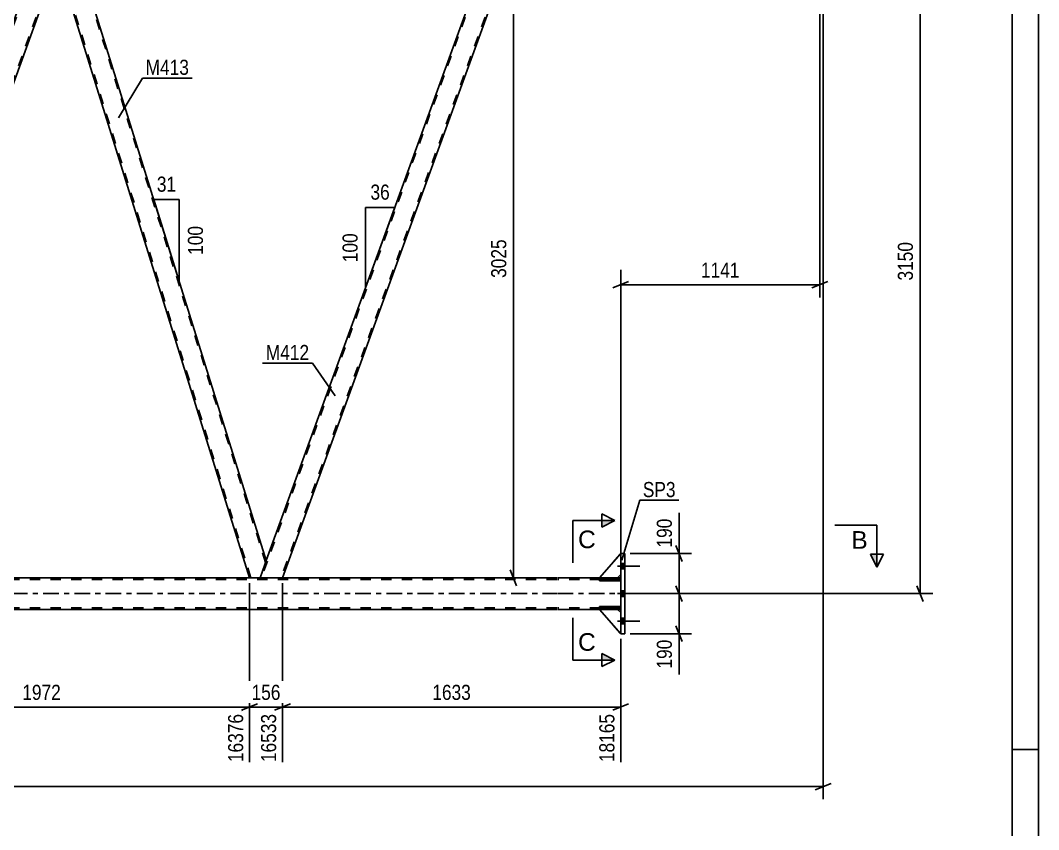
# Model space of a CAD drawing. Header units: millimetres. Extents: x 0 to 841, y 0 to 594.
# Drawn here: x 647.9 to 841, y 282.8 to 436.2 of the extents above; entities that cross this region are included whole.
import ezdxf

# ---------------------------------------------------------------- set-up
doc = ezdxf.new("R2010")
doc.units = ezdxf.units.MM
doc.linetypes.add('DXK_LINE_DOT2', pattern=[3.9198, 1.9599, -1.9599])
doc.linetypes.add('DXK_LINE_DOT3', pattern=[5.9187, 2.979, -0.9799, 0.9799, -0.9799])
doc.styles.add('Arial', font='arial.ttf', dxfattribs={"height": 0.2})
doc.styles.add('Arial Narrow', font='ARIALN.TTF', dxfattribs={"height": 0.2})

# ---------------------------------------------------------------- blocks, each defined once
blk = doc.blocks.new('Unknown-232924716-1133 - 28920')
at = {"color": 5, "linetype": 'Continuous'}
for p, q in [((841, 0), (841, 594)), ((836, 5), (836, 589)), ((841, 298), (836, 298))]:
    blk.add_line(p, q, dxfattribs=at)
blk = doc.blocks.new('Bolt-232924716-2337 - 2334')
at = {"linetype": 'Continuous'}
for points in [[(762.55, 332.22), (762.55, 333.26), (761.75, 333.26), (761.75, 332.22)], [(762.55, 332.22), (762.55, 333.26), (761.75, 333.26), (761.75, 332.22)], [(762.55, 332.22), (762.55, 333.26), (761.75, 333.26), (761.75, 332.22)], [(762.55, 327.02), (762.55, 328.06), (761.75, 328.06), (761.75, 327.02)], [(762.55, 327.02), (762.55, 328.06), (761.75, 328.06), (761.75, 327.02)], [(762.55, 321.82), (762.55, 322.86), (761.75, 322.86), (761.75, 321.82)], [(762.55, 321.82), (762.55, 322.86), (761.75, 322.86), (761.75, 321.82)], [(762.55, 321.82), (762.55, 322.86), (761.75, 322.86), (761.75, 321.82)]]:
    blk.add_hatch(color=1, dxfattribs=at).paths.add_polyline_path(points)
at = {"color": 1, "linetype": 'Continuous'}
for p, q in [((761.15, 332.74), (765.35, 332.74)), ((761.15, 332.74), (765.35, 332.74)), ((761.15, 332.74), (765.35, 332.74)), ((761.75, 333.26), (762.55, 333.26)), ((761.75, 333.26), (762.55, 333.26)), ((761.75, 333.26), (762.55, 333.26)), ((761.75, 332.22), (762.55, 332.22)), ((761.75, 332.22), (762.55, 332.22)), ((761.75, 332.22), (762.55, 332.22)), ((761.15, 327.54), (765.35, 327.54)), ((761.15, 327.54), (765.35, 327.54)), ((761.75, 328.06), (762.55, 328.06)), ((761.75, 328.06), (762.55, 328.06)), ((761.75, 327.02), (762.55, 327.02)), ((761.75, 327.02), (762.55, 327.02)), ((761.75, 322.86), (762.55, 322.86)), ((761.75, 322.86), (762.55, 322.86)), ((761.75, 322.86), (762.55, 322.86)), ((761.15, 322.34), (765.35, 322.34)), ((761.15, 322.34), (765.35, 322.34)), ((761.15, 322.34), (765.35, 322.34)), ((761.75, 321.82), (762.55, 321.82)), ((761.75, 321.82), (762.55, 321.82)), ((761.75, 321.82), (762.55, 321.82))]:
    blk.add_line(p, q, dxfattribs=at)
blk = doc.blocks.new('Part-232924716-2422 - 2334')
at = {"color": 7, "linetype": 'DXK_LINE_DOT2'}
for p, q in [((749.65, 330.22), (78.1, 330.22)), ((761.75, 330.22), (749.75, 330.22)), ((761.15, 330.54), (757.75, 330.54)), ((761.75, 330.54), (761.75, 324.54)), ((749.65, 324.86), (78.1, 324.86)), ((761.75, 324.86), (749.75, 324.86)), ((761.15, 324.54), (757.75, 324.54))]:
    blk.add_line(p, q, dxfattribs=at)
at = {"color": 2, "linetype": 'Continuous'}
for p, q in [((749.65, 330.54), (616.85, 330.54)), ((757.75, 330.54), (749.75, 330.54)), ((761.75, 330.54), (761.15, 330.54)), ((749.65, 324.54), (616.85, 324.54)), ((757.75, 324.54), (749.75, 324.54)), ((761.75, 324.54), (761.15, 324.54))]:
    blk.add_line(p, q, dxfattribs=at)
at = {"color": 7, "linetype": 'DXK_LINE_DOT3'}
for p, q in [((78.1, 327.54), (749.65, 327.54)), ((749.75, 327.54), (761.75, 327.54))]:
    blk.add_line(p, q, dxfattribs=at)
blk = doc.blocks.new('Part-232924716-2361 - 2334')
at = {"color": 2, "linetype": 'Continuous'}
for p, q in [((761.15, 324.54), (757.75, 324.54)), ((757.75, 324.54), (761.75, 319.94)), ((761.75, 323.94), (761.15, 324.54))]:
    blk.add_line(p, q, dxfattribs=at)
at = {"color": 7, "linetype": 'DXK_LINE_DOT2'}
blk.add_line((761.75, 319.94), (761.75, 323.94), dxfattribs=at)
blk = doc.blocks.new('Part-232924716-2426 - 2334')
at = {"color": 7, "linetype": 'DXK_LINE_DOT2'}
for p, q in [((761.75, 325.1), (757.75, 325.1)), ((757.75, 325.1), (757.75, 324.78)), ((757.75, 324.78), (761.75, 324.78)), ((761.15, 324.78), (761.15, 325.1)), ((761.75, 324.78), (761.75, 325.1))]:
    blk.add_line(p, q, dxfattribs=at)
blk = doc.blocks.new('Part-232924716-2427 - 2334')
at = {"color": 7, "linetype": 'DXK_LINE_DOT2'}
for p, q in [((761.75, 330.3), (757.75, 330.3)), ((757.75, 330.3), (757.75, 329.98)), ((761.15, 329.98), (761.15, 330.3)), ((761.75, 329.98), (761.75, 330.3)), ((757.75, 329.98), (761.75, 329.98))]:
    blk.add_line(p, q, dxfattribs=at)
blk = doc.blocks.new('Part-232924716-2428 - 2334')
at = {"color": 2, "linetype": 'Continuous'}
for p, q in [((757.75, 324.78), (757.75, 325.1)), ((757.75, 325.1), (761.75, 325.1)), ((761.75, 324.78), (757.75, 324.78)), ((761.75, 325.1), (761.75, 324.78))]:
    blk.add_line(p, q, dxfattribs=at)
at = {"color": 7, "linetype": 'DXK_LINE_DOT2'}
blk.add_line((761.15, 324.78), (761.15, 325.1), dxfattribs=at)
blk = doc.blocks.new('Part-232924716-2394 - 2334')
at = {"color": 7, "linetype": 'DXK_LINE_DOT2'}
for p, q in [((761.15, 324.54), (757.75, 324.54)), ((757.75, 324.54), (761.75, 319.94)), ((761.75, 323.94), (761.15, 324.54)), ((761.75, 319.94), (761.75, 323.94))]:
    blk.add_line(p, q, dxfattribs=at)
blk = doc.blocks.new('Part-232924716-2433 - 2334')
at = {"color": 7, "linetype": 'DXK_LINE_DOT2'}
for p, q in [((737.64, 451.54), (693.6, 330.54)), ((741.39, 451.54), (697.35, 330.54)), ((694.53, 333.79), (693.35, 330.54))]:
    blk.add_line(p, q, dxfattribs=at)
at = {"color": 2, "linetype": 'Continuous'}
for p, q in [((737.39, 451.54), (694.53, 333.79)), ((741.65, 451.54), (697.6, 330.54)), ((737.39, 451.54), (741.65, 451.54)), ((697.57, 330.54), (693.35, 330.54)), ((697.6, 330.54), (697.57, 330.54))]:
    blk.add_line(p, q, dxfattribs=at)
blk = doc.blocks.new('Part-232924716-2438 - 2334')
at = {"color": 2, "linetype": 'Continuous'}
for p, q in [((656.51, 451.54), (654.96, 447.29)), ((657.83, 451.54), (656.51, 451.54)), ((694.53, 333.79), (657.83, 451.54)), ((654.96, 447.29), (691.35, 330.54)), ((694.26, 333.05), (693.35, 330.54)), ((694.53, 333.79), (694.26, 333.05))]:
    blk.add_line(p, q, dxfattribs=at)
at = {"color": 7, "linetype": 'DXK_LINE_DOT2'}
for p, q in [((694.4, 333.42), (657.58, 451.54)), ((691.61, 330.54), (655.1, 447.66)), ((694.51, 333.73), (694.26, 333.05)), ((693.35, 330.54), (691.35, 330.54))]:
    blk.add_line(p, q, dxfattribs=at)
blk = doc.blocks.new('Part-232924716-2443 - 2334')
at = {"color": 7, "linetype": 'DXK_LINE_DOT2'}
for p, q in [((652.51, 451.54), (608.47, 330.54)), ((656.25, 451.54), (612.21, 330.54)), ((609.89, 335.14), (608.21, 330.54)), ((614.15, 335.14), (612.47, 330.54)), ((612.47, 330.54), (608.21, 330.54))]:
    blk.add_line(p, q, dxfattribs=at)
at = {"color": 2, "linetype": 'Continuous'}
for p, q in [((652.25, 451.54), (609.89, 335.14)), ((656.51, 451.54), (614.15, 335.14)), ((652.25, 451.54), (656.51, 451.54))]:
    blk.add_line(p, q, dxfattribs=at)
blk = doc.blocks.new('Part-232924716-2492 - 2334')
at = {"color": 2, "linetype": 'Continuous'}
for p, q in [((761.75, 319.94), (761.75, 335.14)), ((761.75, 335.14), (762.55, 335.14)), ((762.55, 335.14), (762.55, 319.94)), ((762.55, 319.94), (761.75, 319.94))]:
    blk.add_line(p, q, dxfattribs=at)
blk = doc.blocks.new('Part-232924716-2545 - 2334')
at = {"color": 2, "linetype": 'Continuous'}
for p, q in [((757.75, 329.98), (757.75, 330.3)), ((757.75, 330.3), (761.75, 330.3)), ((761.75, 330.3), (761.75, 329.98)), ((761.75, 329.98), (757.75, 329.98))]:
    blk.add_line(p, q, dxfattribs=at)
at = {"color": 7, "linetype": 'DXK_LINE_DOT2'}
blk.add_line((761.15, 329.98), (761.15, 330.3), dxfattribs=at)
blk = doc.blocks.new('Part-232924716-2546 - 2334')
at = {"color": 7, "linetype": 'DXK_LINE_DOT2'}
for p, q in [((757.75, 330.54), (761.75, 335.14)), ((761.75, 335.14), (761.75, 331.14)), ((761.15, 330.54), (757.75, 330.54)), ((761.75, 331.14), (761.15, 330.54))]:
    blk.add_line(p, q, dxfattribs=at)
blk = doc.blocks.new('Part-232924716-2547 - 2334')
at = {"color": 2, "linetype": 'Continuous'}
for p, q in [((757.75, 330.54), (761.75, 335.14)), ((761.15, 330.54), (757.75, 330.54)), ((761.75, 331.14), (761.15, 330.54))]:
    blk.add_line(p, q, dxfattribs=at)
at = {"color": 7, "linetype": 'DXK_LINE_DOT2'}
blk.add_line((761.75, 331.14), (761.75, 335.14), dxfattribs=at)
blk = doc.blocks.new('StraightDimension-232924716-2721 - 2334')
at = {"color": 7, "linetype": 'Continuous'}
for p, q in [((799.5, 450.54), (799.5, 383.68)), ((761.75, 331.54), (761.75, 388.93)), ((763.25, 386.68), (760.25, 385.48)), ((798, 385.48), (801, 386.68)), ((761.75, 386.08), (799.5, 386.08))]:
    blk.add_line(p, q, dxfattribs=at)
at = {"color": 0}
blk.add_wipeout([(784.88, 386.83), (784.88, 391.03), (776.36, 391.03), (776.36, 386.83)], dxfattribs=at)
at = {"color": 3, "style": 'Arial Narrow'}
blk.add_text('1141', height=2.863, dxfattribs=at).set_placement((776.96, 387.43))
blk = doc.blocks.new('StraightDimension-232924716-2999 - 2334')
at = {"color": 7, "linetype": 'Continuous'}
for p, q in [((800.14, 446.04), (800.14, 288.57)), ((65.2, 290.97), (800.14, 290.97)), ((798.64, 290.37), (801.64, 291.57))]:
    blk.add_line(p, q, dxfattribs=at)
blk = doc.blocks.new('StraightDimension-232924716-2660 - 2334')
at = {"color": 7, "linetype": 'Continuous'}
for p, q in [((819.11, 452.04), (817.91, 455.04)), ((801.14, 453.54), (820.91, 453.54)), ((818.51, 327.54), (818.51, 453.54)), ((817.91, 329.04), (819.11, 326.04)), ((763.55, 327.54), (820.91, 327.54))]:
    blk.add_line(p, q, dxfattribs=at)
at = {"color": 0}
blk.add_wipeout([(817.76, 394.8), (813.56, 394.8), (813.56, 386.28), (817.76, 386.28)], dxfattribs=at)
at = {"color": 3, "style": 'Arial Narrow'}
blk.add_text('3150', height=2.863, rotation=90.0002, dxfattribs=at).set_placement((817.16, 386.88))
blk = doc.blocks.new('StraightDimension-232924716-7799 - 2334')
at = {"color": 7, "linetype": 'Continuous'}
for p, q in [((612.47, 329.54), (612.47, 295.6)), ((691.35, 329.54), (691.35, 295.6)), ((613.97, 306.64), (610.97, 305.44)), ((612.47, 306.04), (691.35, 306.04)), ((689.85, 305.44), (692.85, 306.64))]:
    blk.add_line(p, q, dxfattribs=at)
at = {"color": 0}
blk.add_wipeout([(656.17, 306.79), (656.17, 310.99), (647.66, 310.99), (647.66, 306.79)], dxfattribs=at)
at = {"color": 0, "linetype": 'Continuous'}
blk.add_wipeout([(690.75, 305.34), (686.55, 305.34), (686.55, 295), (690.75, 295)], dxfattribs=at)
at = {"color": 3, "style": 'Arial Narrow'}
blk.add_text('1972', height=2.863, dxfattribs=at).set_placement((648.26, 307.39))
at = {"color": 3, "linetype": 'Continuous', "style": 'Arial Narrow'}
blk.add_text('16376', height=2.863, rotation=90.0002, dxfattribs=at).set_placement((690.15, 295.6))
blk = doc.blocks.new('StraightDimension-232924716-2689 - 2334')
at = {"color": 7, "linetype": 'Continuous'}
for p, q in [((741.99, 450.04), (740.79, 453.04)), ((748.7, 451.54), (738.54, 451.54)), ((741.39, 330.54), (741.39, 451.54)), ((740.79, 332.04), (741.99, 329.04)), ((740.94, 330.54), (743.79, 330.54))]:
    blk.add_line(p, q, dxfattribs=at)
at = {"color": 0}
blk.add_wipeout([(740.64, 395.3), (736.44, 395.3), (736.44, 386.78), (740.64, 386.78)], dxfattribs=at)
at = {"color": 3, "style": 'Arial Narrow'}
blk.add_text('3025', height=2.863, rotation=90.0002, dxfattribs=at).set_placement((740.04, 387.38))
blk = doc.blocks.new('StraightDimension-232924716-7776 - 2334')
at = {"color": 7, "linetype": 'Continuous'}
for p, q in [((772.2, 336.64), (773.4, 333.64)), ((763.55, 335.14), (775.2, 335.14)), ((772.8, 327.54), (772.8, 335.14)), ((773.4, 326.04), (772.2, 329.04)), ((763.55, 327.54), (775.2, 327.54))]:
    blk.add_line(p, q, dxfattribs=at)
at = {"color": 0}
blk.add_wipeout([(772.05, 342.35), (767.85, 342.35), (767.85, 335.67), (772.05, 335.67)], dxfattribs=at)
at = {"color": 7, "linetype": 'Continuous'}
blk.add_line((772.8, 335.14), (772.8, 342.88), dxfattribs=at)
blk.add_line((772.8, 335.14), (772.8, 342.88), dxfattribs=at)
at = {"color": 3, "style": 'Arial Narrow'}
blk.add_text('190', height=2.863, rotation=90.0002, dxfattribs=at).set_placement((771.45, 336.27))
blk = doc.blocks.new('StraightDimension-232924716-7797 - 2334')
at = {"color": 7, "linetype": 'Continuous'}
for p, q in [((697.6, 329.54), (697.6, 295.6)), ((761.75, 318.94), (761.75, 295.6)), ((699.1, 306.64), (696.1, 305.44)), ((697.6, 306.04), (761.75, 306.04)), ((760.25, 305.44), (763.25, 306.64))]:
    blk.add_line(p, q, dxfattribs=at)
at = {"color": 0}
blk.add_wipeout([(733.93, 306.79), (733.93, 310.99), (725.42, 310.99), (725.42, 306.79)], dxfattribs=at)
at = {"color": 0, "linetype": 'Continuous'}
blk.add_wipeout([(761.15, 305.34), (756.95, 305.34), (756.95, 295), (761.15, 295)], dxfattribs=at)
at = {"color": 3, "style": 'Arial Narrow'}
blk.add_text('1633', height=2.863, dxfattribs=at).set_placement((726.02, 307.39))
at = {"color": 3, "linetype": 'Continuous', "style": 'Arial Narrow'}
blk.add_text('18165', height=2.863, rotation=90.0002, dxfattribs=at).set_placement((760.55, 295.6))
blk = doc.blocks.new('AngleDimension-232924716-3191 - 2334')
at = {"color": 7, "linetype": 'Continuous'}
for p, q in [((674.68, 397.49), (673.2, 402.22)), ((678.02, 402.22), (673.2, 402.22)), ((678.02, 386.76), (673.2, 402.22)), ((678.02, 386.76), (678.02, 402.22))]:
    blk.add_line(p, q, dxfattribs=at)
at = {"color": 0}
for points in [[(678.04, 403.12), (678.04, 407.32), (673.18, 407.32), (673.18, 403.12)], [(683.12, 397.83), (678.92, 397.83), (678.92, 391.15), (683.12, 391.15)]]:
    blk.add_wipeout(points, dxfattribs=at)
at = {"color": 3, "style": 'Arial Narrow'}
blk.add_text('31', height=2.863, dxfattribs=at).set_placement((673.78, 403.72))
blk.add_text('100', height=2.863, rotation=90.0002, dxfattribs=at).set_placement((682.52, 391.75))
blk = doc.blocks.new('StraightDimension-232924716-7777 - 2334')
at = {"color": 7, "linetype": 'Continuous'}
for p, q in [((772.2, 329.04), (773.4, 326.04)), ((763.55, 327.54), (775.2, 327.54)), ((772.8, 319.94), (772.8, 327.54)), ((773.4, 318.44), (772.2, 321.44)), ((763.55, 319.94), (775.2, 319.94))]:
    blk.add_line(p, q, dxfattribs=at)
at = {"color": 0}
blk.add_wipeout([(772.05, 319.42), (767.85, 319.42), (767.85, 312.73), (772.05, 312.73)], dxfattribs=at)
at = {"color": 7, "linetype": 'Continuous'}
blk.add_line((772.8, 319.94), (772.8, 312.21), dxfattribs=at)
blk.add_line((772.8, 319.94), (772.8, 312.21), dxfattribs=at)
at = {"color": 3, "style": 'Arial Narrow'}
blk.add_text('190', height=2.863, rotation=90.0002, dxfattribs=at).set_placement((771.45, 313.33))
blk = doc.blocks.new('StraightDimension-232924716-7798 - 2334')
at = {"color": 7, "linetype": 'Continuous'}
for p, q in [((691.35, 329.54), (691.35, 295.6)), ((697.6, 329.54), (697.6, 295.6)), ((689.85, 305.44), (692.85, 306.64)), ((691.35, 306.04), (697.6, 306.04)), ((699.1, 306.64), (696.1, 305.44))]:
    blk.add_line(p, q, dxfattribs=at)
at = {"color": 0}
blk.add_wipeout([(697.82, 306.79), (697.82, 310.99), (691.14, 310.99), (691.14, 306.79)], dxfattribs=at)
at = {"color": 0, "linetype": 'Continuous'}
blk.add_wipeout([(697, 305.34), (692.8, 305.34), (692.8, 295), (697, 295)], dxfattribs=at)
at = {"color": 3, "style": 'Arial Narrow'}
blk.add_text('156', height=2.863, dxfattribs=at).set_placement((691.74, 307.39))
at = {"color": 3, "linetype": 'Continuous', "style": 'Arial Narrow'}
blk.add_text('16533', height=2.863, rotation=90.0002, dxfattribs=at).set_placement((696.4, 295.6))
blk = doc.blocks.new('AngleDimension-232924716-8533 - 2334')
at = {"color": 7, "linetype": 'Continuous'}
for p, q in [((713.35, 400.71), (718.89, 400.71)), ((713.35, 385.49), (718.89, 400.71)), ((713.35, 385.49), (713.35, 400.71)), ((716.73, 394.78), (718.89, 400.71))]:
    blk.add_line(p, q, dxfattribs=at)
at = {"color": 0}
for points in [[(718.55, 401.61), (718.55, 405.81), (713.69, 405.81), (713.69, 401.61)], [(712.45, 396.44), (708.25, 396.44), (708.25, 389.76), (712.45, 389.76)]]:
    blk.add_wipeout(points, dxfattribs=at)
at = {"color": 3, "style": 'Arial Narrow'}
blk.add_text('36', height=2.863, dxfattribs=at).set_placement((714.29, 402.21))
blk.add_text('100', height=2.863, rotation=90.0002, dxfattribs=at).set_placement((711.85, 390.36))
blk = doc.blocks.new('Mark-232924716-2429 - 2334')
at = {"color": 0}
blk.add_wipeout([(702.67, 371.81), (702.67, 374.81), (694.44, 374.81), (694.44, 371.81)], dxfattribs=at)
blk.add_wipeout([(702.67, 371.81), (702.67, 374.81), (694.44, 374.81), (694.44, 371.81)], dxfattribs=at)
at = {"color": 30, "linetype": 'Continuous'}
for p in [(693.84, 371.21), (707.58, 365.01)]:
    blk.add_line(p, (703.27, 371.21), dxfattribs=at)
at = {"color": 3, "style": 'Arial Narrow'}
blk.add_text('M412', height=2.863, dxfattribs=at).set_placement((694.44, 371.81))
blk = doc.blocks.new('Mark-232924716-2434 - 2334')
at = {"color": 0}
blk.add_wipeout([(679.87, 425.87), (679.87, 428.87), (671.65, 428.87), (671.65, 425.87)], dxfattribs=at)
blk.add_wipeout([(679.87, 425.87), (679.87, 428.87), (671.65, 428.87), (671.65, 425.87)], dxfattribs=at)
at = {"color": 30, "linetype": 'Continuous'}
for p, q in [((666.48, 417.7), (671.05, 425.27)), ((671.05, 425.27), (680.47, 425.27))]:
    blk.add_line(p, q, dxfattribs=at)
at = {"color": 3, "style": 'Arial Narrow'}
blk.add_text('M413', height=2.863, dxfattribs=at).set_placement((671.65, 425.87))
blk = doc.blocks.new('Mark-232924716-2488 - 2334')
at = {"color": 0}
blk.add_wipeout([(772.15, 345.83), (772.15, 348.83), (765.94, 348.83), (765.94, 345.83)], dxfattribs=at)
blk.add_wipeout([(772.15, 345.83), (772.15, 348.83), (765.94, 348.83), (765.94, 345.83)], dxfattribs=at)
at = {"color": 30, "linetype": 'Continuous'}
for p, q in [((761.94, 333.9), (765.34, 345.23)), ((765.34, 345.23), (772.75, 345.23))]:
    blk.add_line(p, q, dxfattribs=at)
at = {"color": 3, "style": 'Arial Narrow'}
blk.add_text('SP3', height=2.863, dxfattribs=at).set_placement((765.94, 345.83))
blk = doc.blocks.new('SectionMark-232924716-3488 - 2334')
at = {"linetype": 'Continuous'}
blk.add_hatch(color=6, dxfattribs=at).paths.add_polyline_path([(809.09, 335.04), (810.34, 335.04), (810.34, 332.54)])
at = {"color": 6, "linetype": 'Continuous'}
for p, q in [((810.34, 340.54), (802.34, 340.54)), ((810.34, 340.54), (810.34, 332.54)), ((809.09, 335.04), (811.59, 335.04)), ((810.34, 332.54), (809.09, 335.04)), ((811.59, 335.04), (810.34, 332.54))]:
    blk.add_line(p, q, dxfattribs=at)
at = {"color": 0, "linetype": 'Continuous'}
blk.add_wipeout([(808.59, 336.04), (808.59, 339.54), (805.48, 339.54), (805.48, 336.04)], dxfattribs=at)
at = {"color": 3, "linetype": 'Continuous', "style": 'Arial'}
blk.add_text('B', height=3.34, dxfattribs=at).set_placement((805.48, 336.04))
blk = doc.blocks.new('SectionMark-232924716-3494 - 2334')
at = {"linetype": 'Continuous'}
for points in [[(758.15, 340.15), (758.15, 341.4), (760.65, 341.4)], [(758.15, 314.95), (758.15, 316.2), (760.65, 314.95)]]:
    blk.add_hatch(color=6, dxfattribs=at).paths.add_polyline_path(points)
at = {"color": 6, "linetype": 'Continuous'}
for p, q in [((758.15, 340.15), (758.15, 342.65)), ((758.15, 342.65), (760.65, 341.4)), ((752.65, 341.4), (752.65, 333.4)), ((752.65, 341.4), (760.65, 341.4)), ((760.65, 341.4), (758.15, 340.15)), ((752.65, 314.95), (752.65, 322.95)), ((752.65, 314.95), (760.65, 314.95)), ((760.65, 314.95), (758.15, 316.2)), ((758.15, 316.2), (758.15, 313.7)), ((760.65, 314.95), (758.15, 313.7))]:
    blk.add_line(p, q, dxfattribs=at)
at = {"color": 0, "linetype": 'Continuous'}
for points in [[(757.02, 336.15), (757.02, 339.65), (753.65, 339.65), (753.65, 336.15)], [(757.02, 316.7), (757.02, 320.2), (753.65, 320.2), (753.65, 316.7)]]:
    blk.add_wipeout(points, dxfattribs=at)
at = {"color": 3, "linetype": 'Continuous', "style": 'Arial'}
for p in [(753.65, 336.15), (753.65, 316.7)]:
    blk.add_text('C', height=3.34, dxfattribs=at).set_placement(p)

msp = doc.modelspace()

# ---------------------------------------------------------------- block references
for name in ['Unknown-232924716-1133 - 28920', 'Part-232924716-2443 - 2334', 'Part-232924716-2438 - 2334', 'Part-232924716-2433 - 2334', 'Part-232924716-2546 - 2334', 'Part-232924716-2547 - 2334', 'Part-232924716-2492 - 2334', 'Bolt-232924716-2337 - 2334', 'Part-232924716-2422 - 2334', 'Part-232924716-2427 - 2334', 'Part-232924716-2545 - 2334', 'Part-232924716-2426 - 2334', 'Part-232924716-2428 - 2334', 'Part-232924716-2361 - 2334', 'Part-232924716-2394 - 2334']:
    msp.add_blockref(name, (0, 0))

# ---------------------------------------------------------------- next in the draw order: block references
msp.add_blockref('StraightDimension-232924716-2721 - 2334', (0, 0))

# ---------------------------------------------------------------- next in the draw order: block references
msp.add_blockref('StraightDimension-232924716-2999 - 2334', (0, 0))

# ---------------------------------------------------------------- next in the draw order: block references
for name in ['StraightDimension-232924716-2660 - 2334', 'StraightDimension-232924716-2689 - 2334', 'Mark-232924716-2434 - 2334', 'AngleDimension-232924716-3191 - 2334', 'AngleDimension-232924716-8533 - 2334', 'Mark-232924716-2429 - 2334', 'StraightDimension-232924716-7799 - 2334']:
    msp.add_blockref(name, (0, 0))

# ---------------------------------------------------------------- next in the draw order: block references
msp.add_blockref('StraightDimension-232924716-7776 - 2334', (0, 0))

# ---------------------------------------------------------------- next in the draw order: block references
for name in ['Mark-232924716-2488 - 2334', 'StraightDimension-232924716-7797 - 2334']:
    msp.add_blockref(name, (0, 0))

# ---------------------------------------------------------------- next in the draw order: block references
for name in ['SectionMark-232924716-3488 - 2334', 'StraightDimension-232924716-7798 - 2334', 'StraightDimension-232924716-7777 - 2334']:
    msp.add_blockref(name, (0, 0))

# ---------------------------------------------------------------- next in the draw order: block references
msp.add_blockref('SectionMark-232924716-3494 - 2334', (0, 0))

doc.saveas('drawing.dxf')
